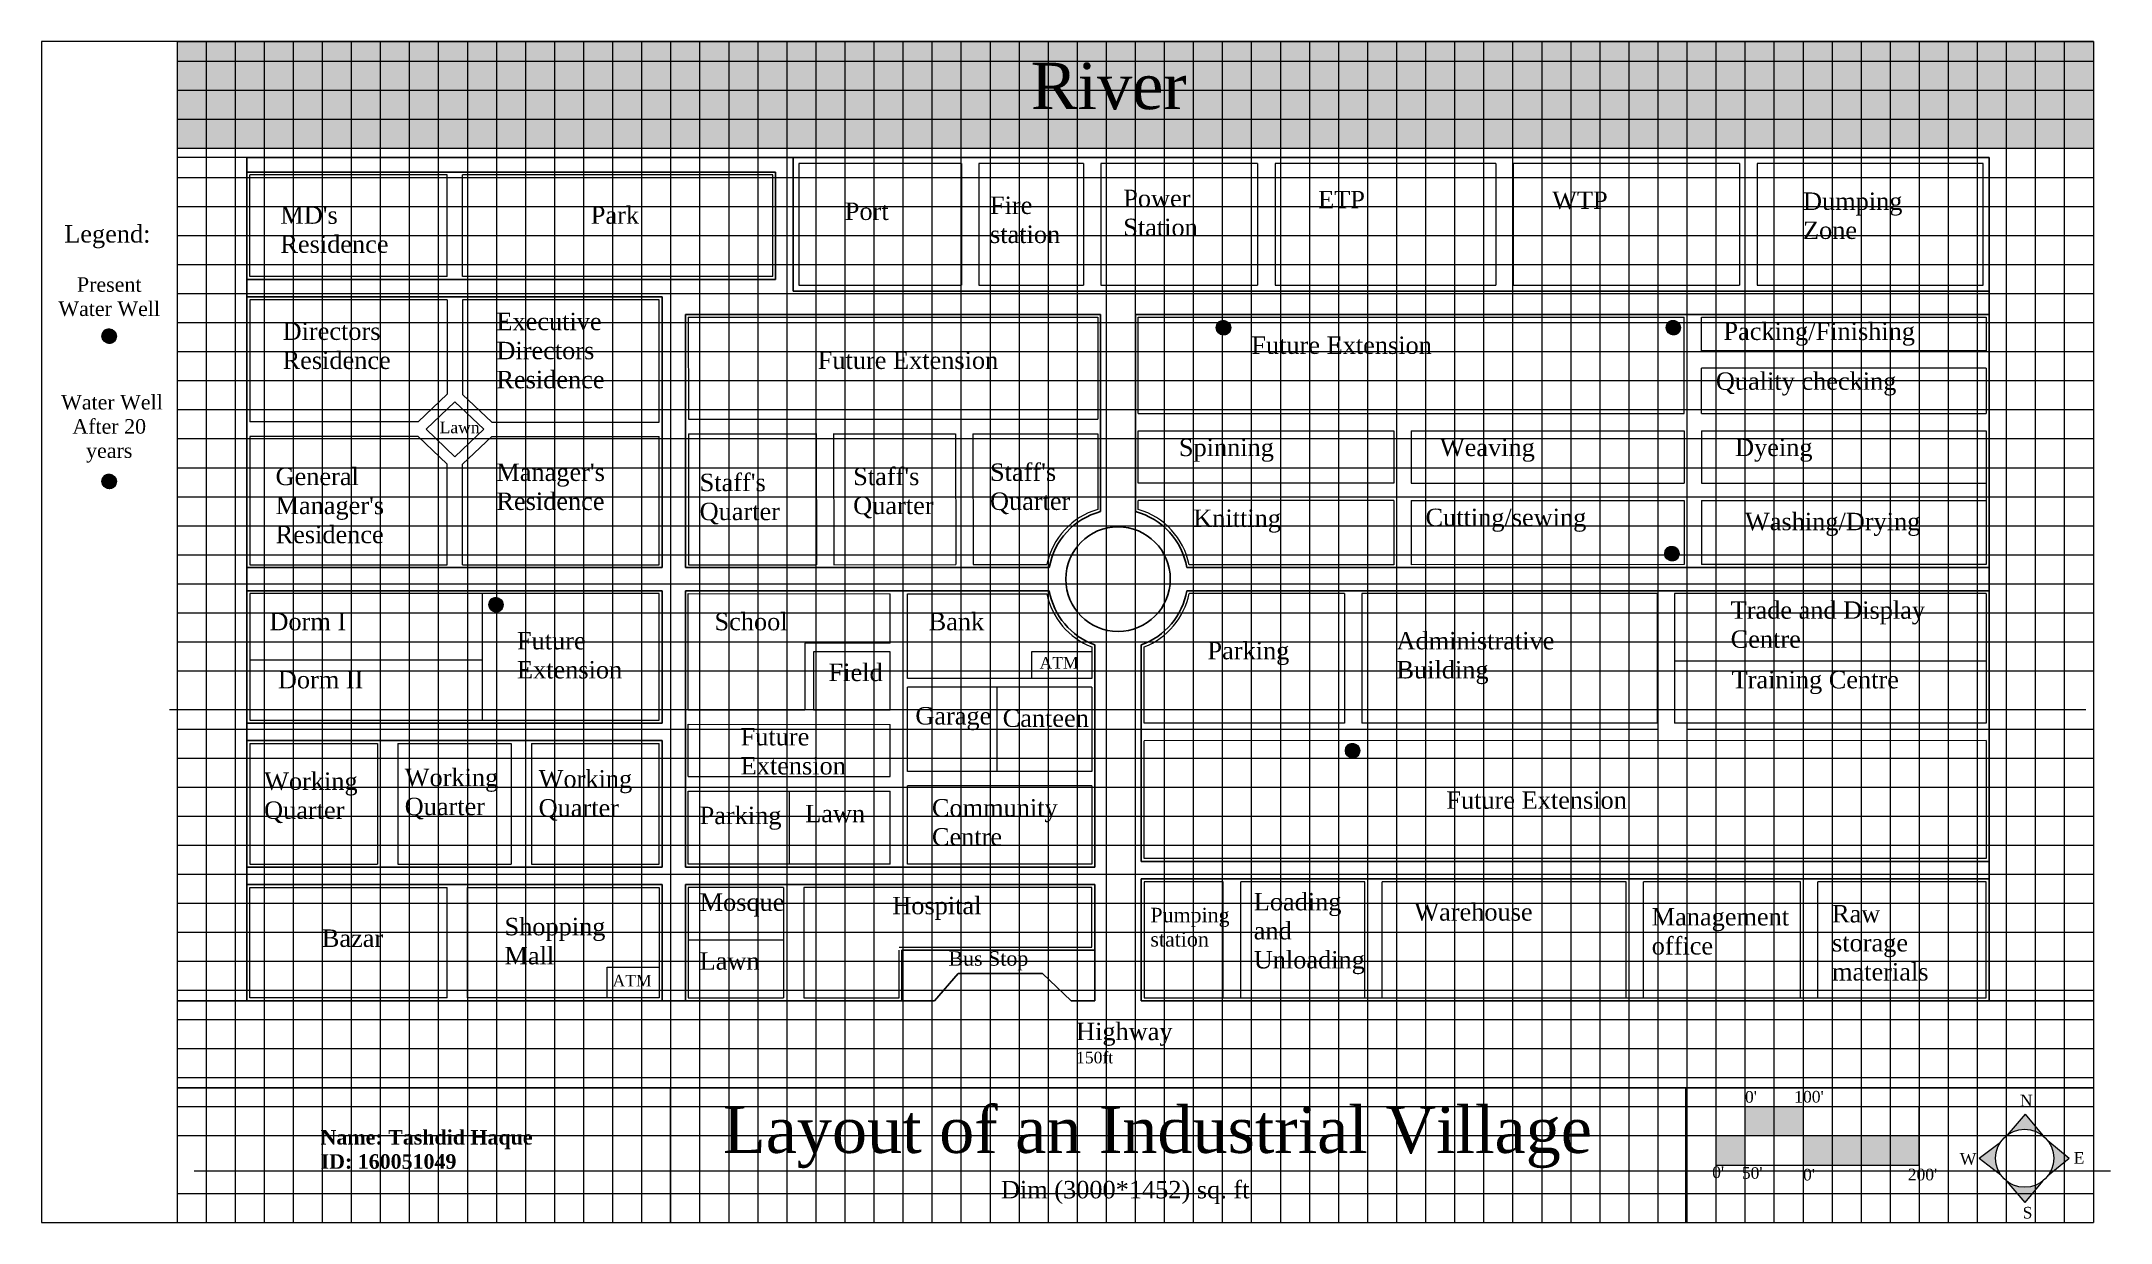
# Model space of a CAD drawing. Header units: inches. Extents: x -23714 to 19044, y -14258 to 10151.
import ezdxf

# ---------------------------------------------------------------- set-up
doc = ezdxf.new("R2010")
doc.units = ezdxf.units.IN
doc.header["$LTSCALE"] = 20
doc.header["$MEASUREMENT"] = 0
doc.linetypes.add('DOT', pattern=[0.25, 0, -0.25])
doc.layers.add('Boundery wall', color=7, linetype='Continuous', lineweight=25, true_color=0x834a26)
for name, color, linetype, lineweight in [('Layer1', 98, 'Continuous', 15), ('Layer2', 5, 'Continuous', 15), ('Layer3', 6, 'Continuous', 15), ('Layer4', 149, 'Continuous', 15), ('Layer6', 121, 'Continuous', 5), ('Layer7', 18, 'DOT', 25), ('pavement', 89, 'Continuous', 15), ('Railing', 11, 'Continuous', 15), ('safety grill', 18, 'Continuous', 15), ('text', 5, 'Continuous', 13), ('wall (uncut_for elevation)', 40, 'Continuous', 18)]:
    doc.layers.add(name, color=color, linetype=linetype, lineweight=lineweight)
doc.styles.add('shakif', font='times.ttf', dxfattribs={"height": 11})
doc.styles.add('style1', font='times.ttf', dxfattribs={"height": 360})

msp = doc.modelspace()

# ---------------------------------------------------------------- hatches: boundary and pattern name
at = {"layer": 'Layer6'}
h = msp.add_hatch(color=141, dxfattribs=at)
h.paths.add_polyline_path([(10888, 10151), (10288, 10151), (10288, 9742), (10888, 9742)])
h.paths.add_polyline_path([(15088, 10151), (14488, 10151), (14488, 9742), (15088, 9742)])
h.paths.add_polyline_path([(16288, 10151), (15688, 10151), (15688, 9742), (16288, 9742)])
h.paths.add_polyline_path([(17488, 10151), (16888, 10151), (16888, 9742), (17488, 9742)])
h.paths.add_polyline_path([(18688, 9742), (18088, 9742), (18088, 9142), (18688, 9142)])
h.paths.add_polyline_path([(18088, 9742), (17488, 9742), (17488, 9142), (18088, 9142)])
h.paths.add_polyline_path([(17488, 9742), (16888, 9742), (16888, 9142), (17488, 9142)])
h.paths.add_polyline_path([(16888, 9742), (16288, 9742), (16288, 9142), (16888, 9142)])
h.paths.add_polyline_path([(16288, 9742), (15688, 9742), (15688, 9142), (16288, 9142)])
h.paths.add_polyline_path([(15088, 9742), (14488, 9742), (14488, 9142), (15088, 9142)])
h.paths.add_polyline_path([(14488, 9742), (13888, 9742), (13888, 9142), (14488, 9142)])
h.paths.add_polyline_path([(13888, 9742), (13288, 9742), (13288, 9142), (13888, 9142)])
h.paths.add_polyline_path([(13288, 9742), (12688, 9742), (12688, 9142), (13288, 9142)])
h.paths.add_polyline_path([(12688, 9742), (12088, 9742), (12088, 9142), (12688, 9142)])
h.paths.add_polyline_path([(12088, 9742), (11488, 9742), (11488, 9142), (12088, 9142)])
h.paths.add_polyline_path([(11488, 9742), (10888, 9742), (10888, 9142), (11488, 9142)])
h.paths.add_polyline_path([(10888, 9742), (10288, 9742), (10288, 9142), (10888, 9142)])
h.paths.add_polyline_path([(10288, 9742), (9688, 9742), (9688, 9142), (10288, 9142)])
h.paths.add_polyline_path([(9688, 9742), (9088, 9742), (9088, 9142), (9688, 9142)])
h.paths.add_polyline_path([(9088, 9742), (8488, 9742), (8488, 9142), (9088, 9142)])
h.paths.add_polyline_path([(8488, 9742), (7888, 9742), (7888, 9142), (8488, 9142)])
h.paths.add_polyline_path([(7888, 9742), (7288, 9742), (7288, 9142), (7888, 9142)])
h.paths.add_polyline_path([(7288, 9742), (6688, 9742), (6688, 9142), (7288, 9142)])
h.paths.add_polyline_path([(6688, 9742), (6088, 9742), (6088, 9142), (6688, 9142)])
h.paths.add_polyline_path([(6088, 9742), (5488, 9742), (5488, 9142), (6088, 9142)])
h.paths.add_polyline_path([(5488, 9742), (4888, 9742), (4888, 9142), (5488, 9142)])
h.paths.add_polyline_path([(4888, 9742), (4288, 9742), (4288, 9142), (4888, 9142)])
h.paths.add_polyline_path([(4288, 9742), (3688, 9742), (3688, 9142), (4288, 9142)])
h.paths.add_polyline_path([(3688, 9742), (3088, 9742), (3088, 9142), (3688, 9142)])
h.paths.add_polyline_path([(3088, 9742), (2488, 9742), (2488, 9142), (3088, 9142)])
h.paths.add_polyline_path([(2488, 9742), (1888, 9742), (1888, 9142), (2488, 9142)])
h.paths.add_polyline_path([(1888, 9742), (1288, 9742), (1288, 9142), (1888, 9142)])
h.paths.add_polyline_path([(1288, 9742), (688, 9742), (688, 9142), (1288, 9142)])
h.paths.add_polyline_path([(688, 9742), (88, 9742), (88, 9142), (688, 9142)])
h.paths.add_polyline_path([(88, 9742), (-512, 9742), (-512, 9142), (88, 9142)])
h.paths.add_polyline_path([(-512, 9742), (-1112, 9742), (-1112, 9142), (-512, 9142)])
h.paths.add_polyline_path([(-1112, 9742), (-1712, 9742), (-1712, 9142), (-1112, 9142)])
h.paths.add_polyline_path([(-1712, 9742), (-2312, 9742), (-2312, 9142), (-1712, 9142)])
h.paths.add_polyline_path([(-2312, 9742), (-2912, 9742), (-2912, 9142), (-2312, 9142)])
h.paths.add_polyline_path([(-2912, 9742), (-3512, 9742), (-3512, 9142), (-2912, 9142)])
h.paths.add_polyline_path([(-3512, 9742), (-4112, 9742), (-4112, 9142), (-3512, 9142)])
h.paths.add_polyline_path([(-4112, 9742), (-4712, 9742), (-4712, 9142), (-4112, 9142)])
h.paths.add_polyline_path([(-4712, 9742), (-5312, 9742), (-5312, 9142), (-4712, 9142)])
h.paths.add_polyline_path([(-5312, 9742), (-5912, 9742), (-5912, 9142), (-5312, 9142)])
h.paths.add_polyline_path([(-5912, 9742), (-6512, 9742), (-6512, 9142), (-5912, 9142)])
h.paths.add_polyline_path([(-6512, 9742), (-7112, 9742), (-7112, 9142), (-6512, 9142)])
h.paths.add_polyline_path([(-7112, 9742), (-7712, 9742), (-7712, 9142), (-7112, 9142)])
h.paths.add_polyline_path([(-7712, 9742), (-8312, 9742), (-8312, 9142), (-7712, 9142)])
h.paths.add_polyline_path([(-8312, 9742), (-8912, 9742), (-8912, 9142), (-8312, 9142)])
h.paths.add_polyline_path([(-8912, 9742), (-9512, 9742), (-9512, 9142), (-8912, 9142)])
h.paths.add_polyline_path([(-9512, 9742), (-10112, 9742), (-10112, 9142), (-9512, 9142)])
h.paths.add_polyline_path([(-10112, 9742), (-10712, 9742), (-10712, 9142), (-10112, 9142)])
h.paths.add_polyline_path([(-10712, 9742), (-11312, 9742), (-11312, 9142), (-10712, 9142)])
h.paths.add_polyline_path([(-11312, 9742), (-11912, 9742), (-11912, 9142), (-11312, 9142)])
h.paths.add_polyline_path([(-11912, 9742), (-12512, 9742), (-12512, 9142), (-11912, 9142)])
h.paths.add_polyline_path([(-12512, 9742), (-13112, 9742), (-13112, 9142), (-12512, 9142)])
h.paths.add_polyline_path([(-13112, 9742), (-13712, 9742), (-13712, 9142), (-13112, 9142)])
h.paths.add_polyline_path([(-13712, 9742), (-14312, 9742), (-14312, 9142), (-13712, 9142)])
h.paths.add_polyline_path([(-14312, 9742), (-14912, 9742), (-14912, 9142), (-14312, 9142)])
h.paths.add_polyline_path([(-14912, 9742), (-15512, 9742), (-15512, 9142), (-14912, 9142)])
h.paths.add_polyline_path([(-15512, 9742), (-16112, 9742), (-16112, 9142), (-15512, 9142)])
h.paths.add_polyline_path([(-16112, 9742), (-16712, 9742), (-16712, 9142), (-16112, 9142)])
h.paths.add_polyline_path([(-16712, 9742), (-17312, 9742), (-17312, 9142), (-16712, 9142)])
h.paths.add_polyline_path([(-17312, 9742), (-17912, 9742), (-17912, 9142), (-17312, 9142)])
h.paths.add_polyline_path([(-17912, 9742), (-18512, 9742), (-18512, 9142), (-17912, 9142)])
h.paths.add_polyline_path([(-18512, 9742), (-19112, 9742), (-19112, 9142), (-18512, 9142)])
h.paths.add_polyline_path([(-19112, 9742), (-19712, 9742), (-19712, 9142), (-19112, 9142)])
h.paths.add_polyline_path([(-19712, 9742), (-20312, 9742), (-20312, 9142), (-19712, 9142)])
h.paths.add_polyline_path([(-20312, 9742), (-20912, 9742), (-20912, 9142), (-20312, 9142)])
h.paths.add_polyline_path([(-20312, 9142), (-20912, 9142), (-20912, 8542), (-20312, 8542)])
h.paths.add_polyline_path([(-19712, 9142), (-20312, 9142), (-20312, 8542), (-19712, 8542)])
h.paths.add_polyline_path([(-19112, 9142), (-19712, 9142), (-19712, 8542), (-19112, 8542)])
h.paths.add_polyline_path([(-18512, 9142), (-19112, 9142), (-19112, 8542), (-18512, 8542)])
h.paths.add_polyline_path([(-17912, 9142), (-18512, 9142), (-18512, 8542), (-17912, 8542)])
h.paths.add_polyline_path([(-17312, 9142), (-17912, 9142), (-17912, 8542), (-17312, 8542)])
h.paths.add_polyline_path([(-16712, 9142), (-17312, 9142), (-17312, 8542), (-16712, 8542)])
h.paths.add_polyline_path([(-16112, 9142), (-16712, 9142), (-16712, 8542), (-16112, 8542)])
h.paths.add_polyline_path([(-15512, 9142), (-16112, 9142), (-16112, 8542), (-15512, 8542)])
h.paths.add_polyline_path([(-14912, 9142), (-15512, 9142), (-15512, 8542), (-14912, 8542)])
h.paths.add_polyline_path([(-14312, 9142), (-14912, 9142), (-14912, 8542), (-14312, 8542)])
h.paths.add_polyline_path([(-13712, 9142), (-14312, 9142), (-14312, 8542), (-13712, 8542)])
h.paths.add_polyline_path([(-13112, 9142), (-13712, 9142), (-13712, 8542), (-13112, 8542)])
h.paths.add_polyline_path([(-12512, 9142), (-13112, 9142), (-13112, 8542), (-12512, 8542)])
h.paths.add_polyline_path([(-11912, 9142), (-12512, 9142), (-12512, 8542), (-11912, 8542)])
h.paths.add_polyline_path([(-11312, 9142), (-11912, 9142), (-11912, 8542), (-11312, 8542)])
h.paths.add_polyline_path([(-10712, 9142), (-11312, 9142), (-11312, 8542), (-10712, 8542)])
h.paths.add_polyline_path([(-10112, 9142), (-10712, 9142), (-10712, 8542), (-10112, 8542)])
h.paths.add_polyline_path([(-9512, 9142), (-10112, 9142), (-10112, 8542), (-9512, 8542)])
h.paths.add_polyline_path([(-8912, 9142), (-9512, 9142), (-9512, 8542), (-8912, 8542)])
h.paths.add_polyline_path([(-8312, 9142), (-8912, 9142), (-8912, 8542), (-8312, 8542)])
h.paths.add_polyline_path([(-7712, 9142), (-8312, 9142), (-8312, 8542), (-7712, 8542)])
h.paths.add_polyline_path([(-7112, 9142), (-7712, 9142), (-7712, 8542), (-7112, 8542)])
h.paths.add_polyline_path([(-6512, 9142), (-7112, 9142), (-7112, 8542), (-6512, 8542)])
h.paths.add_polyline_path([(-5912, 9142), (-6512, 9142), (-6512, 8542), (-5912, 8542)])
h.paths.add_polyline_path([(-5312, 9142), (-5912, 9142), (-5912, 8542), (-5312, 8542)])
h.paths.add_polyline_path([(-4712, 9142), (-5312, 9142), (-5312, 8542), (-4712, 8542)])
h.paths.add_polyline_path([(-4112, 9142), (-4712, 9142), (-4712, 8542), (-4112, 8542)])
h.paths.add_polyline_path([(-512, 9142), (-1112, 9142), (-1112, 8542), (-512, 8542)])
h.paths.add_polyline_path([(88, 9142), (-512, 9142), (-512, 8542), (88, 8542)])
h.paths.add_polyline_path([(688, 9142), (88, 9142), (88, 8542), (688, 8542)])
h.paths.add_polyline_path([(1288, 9142), (688, 9142), (688, 8542), (1288, 8542)])
h.paths.add_polyline_path([(1888, 9142), (1288, 9142), (1288, 8542), (1888, 8542)])
h.paths.add_polyline_path([(2488, 9142), (1888, 9142), (1888, 8542), (2488, 8542)])
h.paths.add_polyline_path([(3088, 9142), (2488, 9142), (2488, 8542), (3088, 8542)])
h.paths.add_polyline_path([(3688, 9142), (3088, 9142), (3088, 8542), (3688, 8542)])
h.paths.add_polyline_path([(4288, 9142), (3688, 9142), (3688, 8542), (4288, 8542)])
h.paths.add_polyline_path([(4888, 9142), (4288, 9142), (4288, 8542), (4888, 8542)])
h.paths.add_polyline_path([(5488, 9142), (4888, 9142), (4888, 8542), (5488, 8542)])
h.paths.add_polyline_path([(6088, 9142), (5488, 9142), (5488, 8542), (6088, 8542)])
h.paths.add_polyline_path([(6688, 9142), (6088, 9142), (6088, 8542), (6688, 8542)])
h.paths.add_polyline_path([(7288, 9142), (6688, 9142), (6688, 8542), (7288, 8542)])
h.paths.add_polyline_path([(7888, 9142), (7288, 9142), (7288, 8542), (7888, 8542)])
h.paths.add_polyline_path([(8488, 9142), (7888, 9142), (7888, 8542), (8488, 8542)])
h.paths.add_polyline_path([(9088, 9142), (8488, 9142), (8488, 8542), (9088, 8542)])
h.paths.add_polyline_path([(9688, 9142), (9088, 9142), (9088, 8542), (9688, 8542)])
h.paths.add_polyline_path([(10288, 9142), (9688, 9142), (9688, 8542), (10288, 8542)])
h.paths.add_polyline_path([(10888, 9142), (10288, 9142), (10288, 8542), (10888, 8542)])
h.paths.add_polyline_path([(11488, 9142), (10888, 9142), (10888, 8542), (11488, 8542)])
h.paths.add_polyline_path([(12088, 9142), (11488, 9142), (11488, 8542), (12088, 8542)])
h.paths.add_polyline_path([(12688, 9142), (12088, 9142), (12088, 8542), (12688, 8542)])
h.paths.add_polyline_path([(13288, 9142), (12688, 9142), (12688, 8542), (13288, 8542)])
h.paths.add_polyline_path([(13888, 9142), (13288, 9142), (13288, 8542), (13888, 8542)])
h.paths.add_polyline_path([(14488, 9142), (13888, 9142), (13888, 8542), (14488, 8542)])
h.paths.add_polyline_path([(15088, 9142), (14488, 9142), (14488, 8542), (15088, 8542)])
h.paths.add_polyline_path([(15688, 9142), (15088, 9142), (15088, 8542), (15688, 8542)])
h.paths.add_polyline_path([(16288, 9142), (15688, 9142), (15688, 8542), (16288, 8542)])
h.paths.add_polyline_path([(16888, 9142), (16288, 9142), (16288, 8542), (16888, 8542)])
h.paths.add_polyline_path([(17488, 9142), (16888, 9142), (16888, 8542), (17488, 8542)])
h.paths.add_polyline_path([(18088, 9142), (17488, 9142), (17488, 8542), (18088, 8542)])
h.paths.add_polyline_path([(18688, 9142), (18088, 9142), (18088, 8542), (18688, 8542)])
h.paths.add_polyline_path([(18688, 8542), (18088, 8542), (18088, 7942), (18688, 7942)])
h.paths.add_polyline_path([(18088, 8542), (17488, 8542), (17488, 7942), (18088, 7942)])
h.paths.add_polyline_path([(17488, 8542), (16888, 8542), (16888, 7942), (17488, 7942)])
h.paths.add_polyline_path([(16888, 8542), (16288, 8542), (16288, 7942), (16888, 7942)])
h.paths.add_polyline_path([(16288, 8542), (15688, 8542), (15688, 7942), (16288, 7942)])
h.paths.add_polyline_path([(15688, 8542), (15088, 8542), (15088, 7942), (15688, 7942)])
h.paths.add_polyline_path([(15088, 8542), (14488, 8542), (14488, 7942), (15088, 7942)])
h.paths.add_polyline_path([(14488, 8542), (13888, 8542), (13888, 7942), (14488, 7942)])
h.paths.add_polyline_path([(13888, 8542), (13288, 8542), (13288, 7942), (13888, 7942)])
h.paths.add_polyline_path([(13288, 8542), (12688, 8542), (12688, 7942), (13288, 7942)])
h.paths.add_polyline_path([(12688, 8542), (12088, 8542), (12088, 7942), (12688, 7942)])
h.paths.add_polyline_path([(12088, 8542), (11488, 8542), (11488, 7942), (12088, 7942)])
h.paths.add_polyline_path([(11488, 8542), (10888, 8542), (10888, 7942), (11488, 7942)])
h.paths.add_polyline_path([(10888, 8542), (10288, 8542), (10288, 7942), (10888, 7942)])
h.paths.add_polyline_path([(10288, 8542), (9688, 8542), (9688, 7942), (10288, 7942)])
h.paths.add_polyline_path([(9688, 8542), (9088, 8542), (9088, 7942), (9688, 7942)])
h.paths.add_polyline_path([(9088, 8542), (8488, 8542), (8488, 7942), (9088, 7942)])
h.paths.add_polyline_path([(8488, 8542), (7888, 8542), (7888, 7942), (8488, 7942)])
h.paths.add_polyline_path([(7888, 8542), (7288, 8542), (7288, 7942), (7888, 7942)])
h.paths.add_polyline_path([(7288, 8542), (6688, 8542), (6688, 7942), (7288, 7942)])
h.paths.add_polyline_path([(6688, 8542), (6088, 8542), (6088, 7942), (6688, 7942)])
h.paths.add_polyline_path([(6088, 8542), (5488, 8542), (5488, 7942), (6088, 7942)])
h.paths.add_polyline_path([(5488, 8542), (4888, 8542), (4888, 7942), (5488, 7942)])
h.paths.add_polyline_path([(4888, 8542), (4288, 8542), (4288, 7942), (4888, 7942)])
h.paths.add_polyline_path([(4288, 8542), (3688, 8542), (3688, 7942), (4288, 7942)])
h.paths.add_polyline_path([(3688, 8542), (3088, 8542), (3088, 7942), (3688, 7942)])
h.paths.add_polyline_path([(3088, 8542), (2488, 8542), (2488, 7942), (3088, 7942)])
h.paths.add_polyline_path([(2488, 8542), (1888, 8542), (1888, 7942), (2488, 7942)])
h.paths.add_polyline_path([(1888, 8542), (1288, 8542), (1288, 7942), (1888, 7942)])
h.paths.add_polyline_path([(1288, 8542), (688, 8542), (688, 7942), (1288, 7942)])
h.paths.add_polyline_path([(688, 8542), (88, 8542), (88, 7942), (688, 7942)])
h.paths.add_polyline_path([(88, 8542), (-512, 8542), (-512, 7942), (88, 7942)])
h.paths.add_polyline_path([(-512, 8542), (-1112, 8542), (-1112, 7942), (-512, 7942)])
h.paths.add_polyline_path([(-1112, 8542), (-1712, 8542), (-1712, 7942), (-1112, 7942)])
h.paths.add_polyline_path([(-1712, 8542), (-2312, 8542), (-2312, 7942), (-1712, 7942)])
h.paths.add_polyline_path([(-3512, 8542), (-4112, 8542), (-4112, 7942), (-3512, 7942)])
h.paths.add_polyline_path([(-4112, 8542), (-4712, 8542), (-4712, 7942), (-4112, 7942)])
h.paths.add_polyline_path([(-4712, 8542), (-5312, 8542), (-5312, 7942), (-4712, 7942)])
h.paths.add_polyline_path([(-5312, 8542), (-5912, 8542), (-5912, 7942), (-5312, 7942)])
h.paths.add_polyline_path([(-5912, 8542), (-6512, 8542), (-6512, 7942), (-5912, 7942)])
h.paths.add_polyline_path([(-6512, 8542), (-7112, 8542), (-7112, 7942), (-6512, 7942)])
h.paths.add_polyline_path([(-7112, 8542), (-7712, 8542), (-7712, 7942), (-7112, 7942)])
h.paths.add_polyline_path([(-7712, 8542), (-8312, 8542), (-8312, 7942), (-7712, 7942)])
h.paths.add_polyline_path([(-8312, 8542), (-8912, 8542), (-8912, 7942), (-8312, 7942)])
h.paths.add_polyline_path([(-8912, 8542), (-9512, 8542), (-9512, 7942), (-8912, 7942)])
h.paths.add_polyline_path([(-9512, 8542), (-10112, 8542), (-10112, 7942), (-9512, 7942)])
h.paths.add_polyline_path([(-10112, 8542), (-10712, 8542), (-10712, 7942), (-10112, 7942)])
h.paths.add_polyline_path([(-10712, 8542), (-11312, 8542), (-11312, 7942), (-10712, 7942)])
h.paths.add_polyline_path([(-11312, 8542), (-11912, 8542), (-11912, 7942), (-11312, 7942)])
h.paths.add_polyline_path([(-11912, 8542), (-12512, 8542), (-12512, 7942), (-11912, 7942)])
h.paths.add_polyline_path([(-12512, 8542), (-13112, 8542), (-13112, 7942), (-12512, 7942)])
h.paths.add_polyline_path([(-13112, 8542), (-13712, 8542), (-13712, 7942), (-13112, 7942)])
h.paths.add_polyline_path([(-13712, 8542), (-14312, 8542), (-14312, 7942), (-13712, 7942)])
h.paths.add_polyline_path([(-14312, 8542), (-14912, 8542), (-14912, 7942), (-14312, 7942)])
h.paths.add_polyline_path([(-14912, 8542), (-15512, 8542), (-15512, 7942), (-14912, 7942)])
h.paths.add_polyline_path([(-15512, 8542), (-16112, 8542), (-16112, 7942), (-15512, 7942)])
h.paths.add_polyline_path([(-16112, 8542), (-16712, 8542), (-16712, 7942), (-16112, 7942)])
h.paths.add_polyline_path([(-16712, 8542), (-17312, 8542), (-17312, 7942), (-16712, 7942)])
h.paths.add_polyline_path([(-17312, 8542), (-17912, 8542), (-17912, 7942), (-17312, 7942)])
h.paths.add_polyline_path([(-17912, 8542), (-18512, 8542), (-18512, 7942), (-17912, 7942)])
h.paths.add_polyline_path([(-18512, 8542), (-19112, 8542), (-19112, 7942), (-18512, 7942)])
h.paths.add_polyline_path([(-19112, 8542), (-19712, 8542), (-19712, 7942), (-19112, 7942)])
h.paths.add_polyline_path([(-19712, 8542), (-20312, 8542), (-20312, 7942), (-19712, 7942)])
h.paths.add_polyline_path([(-20312, 8542), (-20912, 8542), (-20912, 7942), (-20312, 7942)])
h = msp.add_hatch(color=141, dxfattribs=at)
h.paths.add_polyline_path([(-3512, 9142), (-4112, 9142), (-4112, 8542), (-3512, 8542)])
h.paths.add_polyline_path([(-2912, 9142), (-3512, 9142), (-3512, 8542), (-2912, 8542)])
h.paths.add_polyline_path([(-2312, 9142), (-2912, 9142), (-2912, 8542), (-2312, 8542)])
h.paths.add_polyline_path([(-1712, 9142), (-2312, 9142), (-2312, 8542), (-1712, 8542)])
h.paths.add_polyline_path([(-1112, 9142), (-1712, 9142), (-1712, 8542), (-1112, 8542)])
h.paths.add_polyline_path([(-2312, 8542), (-2912, 8542), (-2912, 7942), (-2312, 7942)])
h.paths.add_polyline_path([(-2912, 8542), (-3512, 8542), (-3512, 7942), (-2912, 7942)])
at = {"layer": 'Layer7'}
h = msp.add_hatch(color=141, dxfattribs=at)
h.paths.add_polyline_path([(-20312, 10151), (-20912, 10151), (-20912, 9742), (-20312, 9742)])
h.paths.add_polyline_path([(-19712, 10151), (-20312, 10151), (-20312, 9742), (-19712, 9742)])
h.paths.add_polyline_path([(-19112, 10151), (-19712, 10151), (-19712, 9742), (-19112, 9742)])
h.paths.add_polyline_path([(-18512, 10151), (-19112, 10151), (-19112, 9742), (-18512, 9742)])
h.paths.add_polyline_path([(-17912, 10151), (-18512, 10151), (-18512, 9742), (-17912, 9742)])
h.paths.add_polyline_path([(-17312, 10151), (-17912, 10151), (-17912, 9742), (-17312, 9742)])
h.paths.add_polyline_path([(-16712, 10151), (-17312, 10151), (-17312, 9742), (-16712, 9742)])
h.paths.add_polyline_path([(-16112, 10151), (-16712, 10151), (-16712, 9742), (-16112, 9742)])
h.paths.add_polyline_path([(-15512, 10151), (-16112, 10151), (-16112, 9742), (-15512, 9742)])
h.paths.add_polyline_path([(-14912, 10151), (-15512, 10151), (-15512, 9742), (-14912, 9742)])
h.paths.add_polyline_path([(-14312, 10151), (-14912, 10151), (-14912, 9742), (-14312, 9742)])
h.paths.add_polyline_path([(-13712, 10151), (-14312, 10151), (-14312, 9742), (-13712, 9742)])
h.paths.add_polyline_path([(-13112, 10151), (-13712, 10151), (-13712, 9742), (-13112, 9742)])
h.paths.add_polyline_path([(-12512, 10151), (-13112, 10151), (-13112, 9742), (-12512, 9742)])
h.paths.add_polyline_path([(-11912, 10151), (-12512, 10151), (-12512, 9742), (-11912, 9742)])
h.paths.add_polyline_path([(-11312, 10151), (-11912, 10151), (-11912, 9742), (-11312, 9742)])
h.paths.add_polyline_path([(-10712, 10151), (-11312, 10151), (-11312, 9742), (-10712, 9742)])
h.paths.add_polyline_path([(-10112, 10151), (-10712, 10151), (-10712, 9742), (-10112, 9742)])
h.paths.add_polyline_path([(-9512, 10151), (-10112, 10151), (-10112, 9742), (-9512, 9742)])
h.paths.add_polyline_path([(-8912, 10151), (-9512, 10151), (-9512, 9742), (-8912, 9742)])
h.paths.add_polyline_path([(-8312, 10151), (-8912, 10151), (-8912, 9742), (-8312, 9742)])
h.paths.add_polyline_path([(-7712, 10151), (-8312, 10151), (-8312, 9742), (-7712, 9742)])
h.paths.add_polyline_path([(-7112, 10151), (-7712, 10151), (-7712, 9742), (-7112, 9742)])
h.paths.add_polyline_path([(-6512, 10151), (-7112, 10151), (-7112, 9742), (-6512, 9742)])
h.paths.add_polyline_path([(-5912, 10151), (-6512, 10151), (-6512, 9742), (-5912, 9742)])
h.paths.add_polyline_path([(-5312, 10151), (-5912, 10151), (-5912, 9742), (-5312, 9742)])
h.paths.add_polyline_path([(-4712, 10151), (-5312, 10151), (-5312, 9742), (-4712, 9742)])
h.paths.add_polyline_path([(-4112, 10151), (-4712, 10151), (-4712, 9742), (-4112, 9742)])
h.paths.add_polyline_path([(-3512, 10151), (-4112, 10151), (-4112, 9742), (-3512, 9742)])
h.paths.add_polyline_path([(-2912, 10151), (-3512, 10151), (-3512, 9742), (-2912, 9742)])
h.paths.add_polyline_path([(-2312, 10151), (-2912, 10151), (-2912, 9742), (-2312, 9742)])
h.paths.add_polyline_path([(-1712, 10151), (-2312, 10151), (-2312, 9742), (-1712, 9742)])
h.paths.add_polyline_path([(-1112, 10151), (-1712, 10151), (-1712, 9742), (-1112, 9742)])
h.paths.add_polyline_path([(-512, 10151), (-1112, 10151), (-1112, 9742), (-512, 9742)])
h.paths.add_polyline_path([(88, 10151), (-512, 10151), (-512, 9742), (88, 9742)])
h.paths.add_polyline_path([(688, 10151), (88, 10151), (88, 9742), (688, 9742)])
h.paths.add_polyline_path([(1288, 10151), (688, 10151), (688, 9742), (1288, 9742)])
h.paths.add_polyline_path([(1888, 10151), (1288, 10151), (1288, 9742), (1888, 9742)])
h.paths.add_polyline_path([(2488, 10151), (1888, 10151), (1888, 9742), (2488, 9742)])
h.paths.add_polyline_path([(3088, 10151), (2488, 10151), (2488, 9742), (3088, 9742)])
h.paths.add_polyline_path([(3688, 10151), (3088, 10151), (3088, 9742), (3688, 9742)])
h.paths.add_polyline_path([(4288, 10151), (3688, 10151), (3688, 9742), (4288, 9742)])
h.paths.add_polyline_path([(4888, 10151), (4288, 10151), (4288, 9742), (4888, 9742)])
h.paths.add_polyline_path([(6088, 10151), (5488, 10151), (5488, 9742), (6088, 9742)])
h.paths.add_polyline_path([(5488, 10151), (4888, 10151), (4888, 9742), (5488, 9742)])
h.paths.add_polyline_path([(7288, 10151), (6688, 10151), (6688, 9742), (7288, 9742)])
h.paths.add_polyline_path([(8488, 10151), (7888, 10151), (7888, 9742), (8488, 9742)])
h.paths.add_polyline_path([(7888, 10151), (7288, 10151), (7288, 9742), (7888, 9742)])
h.paths.add_polyline_path([(6688, 10151), (6088, 10151), (6088, 9742), (6688, 9742)])
h.paths.add_polyline_path([(9088, 10151), (8488, 10151), (8488, 9742), (9088, 9742)])
h.paths.add_polyline_path([(9688, 10151), (9088, 10151), (9088, 9742), (9688, 9742)])
h.paths.add_polyline_path([(10288, 10151), (9688, 10151), (9688, 9742), (10288, 9742)])
h.paths.add_polyline_path([(11488, 10151), (10888, 10151), (10888, 9742), (11488, 9742)])
h.paths.add_polyline_path([(12088, 10151), (11488, 10151), (11488, 9742), (12088, 9742)])
h.paths.add_polyline_path([(12688, 10151), (12088, 10151), (12088, 9742), (12688, 9742)])
h.paths.add_polyline_path([(13288, 10151), (12688, 10151), (12688, 9742), (13288, 9742)])
h.paths.add_polyline_path([(13888, 10151), (13288, 10151), (13288, 9742), (13888, 9742)])
h.paths.add_polyline_path([(14488, 10151), (13888, 10151), (13888, 9742), (14488, 9742)])
h.paths.add_polyline_path([(15688, 9742), (15088, 9742), (15088, 9142), (15688, 9142)])
h.paths.add_polyline_path([(15688, 10151), (15088, 10151), (15088, 9742), (15688, 9742)])
h.paths.add_polyline_path([(16888, 10151), (16288, 10151), (16288, 9742), (16888, 9742)])
h.paths.add_polyline_path([(18088, 10151), (17280, 10151), (17280, 9742), (18088, 9742)])
h.paths.add_polyline_path([(18688, 10151), (18088, 10151), (18088, 9742), (18688, 9742)])
at = {"layer": 'Railing'}
h = msp.add_hatch(color=256, dxfattribs=at)
h.paths.add_polyline_path([(11485, -12468), (10885, -12468), (10885, -13068), (11485, -13068)])
h.paths.add_polyline_path([(12085, -11868), (11485, -11868), (11485, -12468), (12085, -12468)])
h.paths.add_polyline_path([(12685, -11868), (12085, -11868), (12085, -12468), (12685, -12468)])
h.paths.add_polyline_path([(13285, -12468), (12685, -12468), (12685, -13068), (13285, -13068)])
h.paths.add_polyline_path([(13885, -12468), (13285, -12468), (13285, -13068), (13885, -13068)])
h.paths.add_polyline_path([(14485, -12468), (13885, -12468), (13885, -13068), (14485, -13068)])
h.paths.add_polyline_path([(15085, -12468), (14485, -12468), (14485, -13068), (15085, -13068)])
h = msp.add_hatch(color=3, dxfattribs=at)
h.paths.add_polyline_path([(17880, -12678), (17880, -12929), (18179, -12929)])
h.paths.add_polyline_path([(17745, -12565, -0.164511), (17868, -12929), (17880, -12929), (17880, -12678)])
h.paths.add_polyline_path([(17280, -12014), (17280, -12329), (17535, -12329)])
h.paths.add_polyline_path([(17535, -12329), (17280, -12329), (17280, -12329, -0.164207), (17641, -12459)])
h.paths.add_polyline_path([(17280, -12014), (17011, -12329), (17280, -12329)])
h.paths.add_polyline_path([(17268, -12329), (17011, -12329), (16910, -12448, -0.161383)])
h.paths.add_polyline_path([(16767, -12599), (16680, -12665), (16680, -12811, -0.096384)])
h.paths.add_polyline_path([(16680, -12665), (16327, -12929), (16668, -12929, -0.049362), (16680, -12811)])
h.paths.add_polyline_path([(16668, -12929), (16327, -12929), (16680, -13199), (16680, -13047, -0.049362)])
h.paths.add_polyline_path([(16680, -13047), (16680, -13199), (16776, -13272, -0.103058)])
h.paths.add_polyline_path([(17280, -13529), (17011, -13529), (17280, -13844)])
h.paths.add_polyline_path([(16910, -13410), (17011, -13529), (17268, -13529, -0.161383)])
h.paths.add_polyline_path([(17535, -13529), (17280, -13529), (17280, -13844)])
h.paths.add_polyline_path([(17641, -13399, -0.164207), (17280, -13529), (17280, -13529), (17535, -13529)])
h.paths.add_polyline_path([(17880, -13185), (17880, -12929), (17868, -12929, -0.167933), (17740, -13300)])
h.paths.add_polyline_path([(18185, -12934), (18179, -12929), (17880, -12929), (17880, -13185)])
at = {"layer": 'text', "true_color": 0xf26722}
h = msp.add_hatch(dxfattribs=at)
h.set_pattern_fill('ANSI31', color=30)
h.set_pattern_definition([(45, (23025.33932, 174.5), (-0.08838834765, 0.08838834765), [])])
h.paths.add_polyline_path([(563, 4234, 1), (861, 4234, 1)])
at = {"layer": 'text'}
h = msp.add_hatch(dxfattribs=at)
h.set_pattern_fill('ANSI31', color=256)
h.set_pattern_definition([(45, (32321.33932, 176.5), (-0.08838834765, 0.08838834765), [])])
h.paths.add_polyline_path([(9859, 4236, 1), (10157, 4236, 1)])
h = msp.add_hatch(dxfattribs=at)
h.set_pattern_fill('ANSI31', color=256)
h.paths.add_polyline_path([(-22463, 4060, 1), (-22164, 4060, 1)])
at = {"layer": 'text', "true_color": 0xf26722}
h = msp.add_hatch(dxfattribs=at)
h.set_pattern_fill('ANSI31', color=30)
h.set_pattern_definition([(45, (0, -3001.5), (-0.08838834765, 0.08838834765), [])])
h.paths.add_polyline_path([(-22463, 1058, 1), (-22164, 1058, 1)])
at = {"layer": 'text'}
h = msp.add_hatch(dxfattribs=at)
h.set_pattern_fill('ANSI31', color=256)
h.set_pattern_definition([(45, (32292.83932, -4494), (-0.08838834765, 0.08838834765), [])])
h.paths.add_polyline_path([(9830, -434, 1), (10129, -434, 1)])
h = msp.add_hatch(dxfattribs=at)
h.set_pattern_fill('ANSI31', color=256)
h.set_pattern_definition([(45, (7993.33932, -5550.5), (-0.08838834765, 0.08838834765), [])])
h.paths.add_polyline_path([(-14469, -1491, 1), (-14171, -1491, 1)])
h = msp.add_hatch(dxfattribs=at)
h.set_pattern_fill('ANSI31', color=256)
h.set_pattern_definition([(45, (25692.83932, -8566.5), (-0.08838834765, 0.08838834765), [])])
h.paths.add_polyline_path([(3230, -4507, 1), (3529, -4507, 1)])

# ---------------------------------------------------------------- linework, layer by layer
at = {"layer": 'Boundery wall'}
for p, q in [((18688, 10151), (-20912, 10151)), ((16533, 7751), (-19467, 7751)), ((-19467, 7751), (-19467, -721)), ((-8182, 4991), (-8182, 7751)), ((16533, -721), (16533, 7751)), ((-8542, 7451), (-19467, 7451)), ((-8542, 5232), (-8542, 7451)), ((-8542, 5232), (-19467, 5232)), ((-10887, 4872), (-19467, 4872)), ((-10887, 4872), (-10887, -721)), ((16533, 4991), (-8182, 4991)), ((-10407, 4511), (-10407, -721)), ((-10407, 4511), (-10407, -721)), ((-1827, 4511), (-10407, 4511)), ((-1827, 4511), (-1827, 434)), ((-1107, 4511), (-1107, 434)), ((16533, 4511), (-1107, 4511)), ((-19467, -721), (-10887, -721)), ((-19467, -721), (-19467, -6913)), ((-10407, -721), (-2887, -721)), ((-47, -721), (16533, -721)), ((16533, -7153), (16533, -721)), ((-19467, -1201), (-10887, -1201)), ((-10887, -1201), (-10887, -3937)), ((-10407, -1201), (-10407, -6913)), ((-10407, -1201), (-10407, -6913)), ((-10407, -1201), (-10407, -6913)), ((-10407, -1201), (-10407, -6913)), ((-10407, -1201), (-2887, -1201)), ((-47, -1201), (16533, -1201)), ((-1947, -2318), (-1947, -6913)), ((-987, -2318), (-987, -6793)), ((-19467, -3937), (-10887, -3937)), ((-19467, -4297), (-10887, -4297)), ((-10887, -4297), (-10887, -6913)), ((-987, -6793), (16533, -6793)), ((-19467, -6913), (-10887, -6913)), ((-19467, -6913), (-19467, -9673)), ((-10407, -6913), (-1947, -6913)), ((-987, -7153), (16533, -7153)), ((-987, -7153), (-987, -9673)), ((16533, -9673), (16533, -7153)), ((-19467, -7273), (-10887, -7273)), ((-19467, -7273), (-10887, -7273)), ((-10887, -7273), (-10887, -9673)), ((-10407, -7273), (-10407, -9673)), ((-10407, -7273), (-10407, -9673)), ((-10407, -7273), (-10407, -9673)), ((-10407, -7273), (-10407, -9673)), ((-10407, -7273), (-1947, -7273)), ((-1947, -7273), (-1947, -9673)), ((-1947, -8626), (-5932, -8626)), ((-5932, -8626), (-5932, -9673)), ((-5259, -9673), (-4770, -9108)), ((-4770, -9108), (-3030, -9108)), ((-3030, -9108), (-2433, -9673)), ((-19467, -9673), (-20912, -9673)), ((-19467, -9673), (-10407, -9673)), ((-10407, -9673), (-5259, -9673)), ((-2433, -9673), (-1947, -9673)), ((-987, -9673), (16533, -9673)), ((16533, -9673), (18688, -9673)), ((-20912, -11473), (18688, -11473))]:
    msp.add_line(p, q, dxfattribs=at)
msp.add_circle((-1467, -961), 1080, dxfattribs=at)
for start, end in [(104.4775, 170.4059), (9.5941, 75.5225), (189.5941, 250.5288), (289.4712, 350.4059)]:
    msp.add_arc((-1467, -961), 1440, start, end, dxfattribs=at)
at = {"layer": 'Layer1'}
for p, q in [((-8302, 7751), (-8182, 7751)), ((-19408, 5292), (-19408, 7391)), ((-15327, 7391), (-19408, 7391)), ((-15327, 5292), (-15327, 7391)), ((-15011, 5292), (-15011, 7391)), ((-8602, 7391), (-15011, 7391)), ((-8602, 5292), (-8602, 7391)), ((-8182, 7631), (-8182, 5111)), ((-4702, 7631), (-8062, 7631)), ((-8062, 7631), (-8062, 5111)), ((-4702, 7631), (-4702, 5111)), ((-3262, 7631), (-4342, 7631)), ((-4342, 7631), (-4342, 5111)), ((-2182, 7631), (-3262, 7631)), ((-2182, 7631), (-2182, 5111)), ((1418, 7631), (-1822, 7631)), ((-1822, 7631), (-1822, 5111)), ((1418, 7631), (1418, 5111)), ((1778, 7631), (1778, 5111)), ((6338, 7631), (1778, 7631)), ((6338, 7631), (6338, 5111)), ((11378, 7631), (6688, 7631)), ((6698, 7631), (6698, 5111)), ((11378, 7631), (11378, 5111)), ((16413, 7631), (11738, 7631)), ((11738, 7631), (11738, 5111)), ((16413, 5111), (16413, 7631)), ((-15327, 5292), (-19408, 5292)), ((-8602, 5292), (-15011, 5292)), ((-19408, 4812), (-19408, 2288)), ((-15327, 4812), (-19408, 4812)), ((-15327, 4812), (-15327, 2861)), ((-15011, 4812), (-15011, 2857)), ((-10947, 4812), (-15011, 4812)), ((-10947, 2285), (-10947, 4812)), ((-8062, 5111), (-4702, 5111)), ((-4342, 5111), (-3262, 5111)), ((-3262, 5111), (-2182, 5111)), ((-1822, 5111), (1418, 5111)), ((1778, 5111), (6338, 5111)), ((6688, 5111), (11378, 5111)), ((11488, 5111), (11498, 5111)), ((11738, 5111), (16413, 5111)), ((-10347, 4451), (-10344, 2345)), ((-10347, 4451), (-1887, 4451)), ((-1887, 4451), (-1887, 2345)), ((-15929, 2288), (-15327, 2861)), ((-15170, 2704), (-15764, 2137)), ((-15170, 2704), (-14575, 2135)), ((-15011, 2857), (-14408, 2285)), ((-15929, 2288), (-19408, 2288)), ((-14408, 2285), (-10947, 2285)), ((-10344, 2345), (-1887, 2345)), ((-19408, 1985), (-19408, -666)), ((-15929, 1985), (-19408, 1985)), ((-15327, 1413), (-15929, 1985)), ((-15169, 1568), (-15764, 2137)), ((-15169, 1568), (-14575, 2135)), ((-15011, 1413), (-14408, 1985)), ((-14408, 1985), (-10947, 1985)), ((-10947, -666), (-10947, 1985)), ((-10344, 2045), (-7704, 2045)), ((-10344, 2045), (-10340, -666)), ((-7704, 2049), (-7700, -662)), ((-7344, 2049), (-7340, -662)), ((-7344, 2045), (-4824, 2045)), ((-4824, 2045), (-4820, -659)), ((-4464, 2045), (-1887, 2045)), ((-4464, 2045), (-4460, -658)), ((-1887, 2045), (-1887, 479)), ((-15327, -666), (-15327, 1413)), ((-15011, -666), (-15011, 1413)), ((-19408, -666), (-15327, -666)), ((-15011, -666), (-10947, -666)), ((-10340, -666), (-7700, -662)), ((-7340, -662), (-4820, -659)), ((-4460, -658), (-2936, -656)), ((-10346, -1261), (-6176, -1262)), ((-10346, -3661), (-10346, -1261)), ((-6176, -2282), (-6176, -1262)), ((-5816, -1262), (-2936, -1262)), ((-5816, -3013), (-5816, -1262)), ((-7941, -2282), (-7941, -3661)), ((-6176, -2282), (-7941, -2282)), ((-6176, -2462), (-7761, -2462)), ((-7761, -2462), (-7761, -3661)), ((-6176, -3662), (-6176, -2462)), ((-3247, -3013), (-3247, -2453)), ((-3247, -2453), (-2007, -2453)), ((-2007, -2360), (-2007, -3013)), ((-2007, -3013), (-5816, -3013)), ((-2007, -3193), (-5816, -3193)), ((-5816, -4933), (-5816, -3193)), ((-3972, -3193), (-3972, -4933)), ((-2007, -3193), (-2007, -4933)), ((-10346, -3661), (-7941, -3661)), ((-7761, -3661), (-6176, -3662)), ((-10346, -5041), (-10346, -3961)), ((-10346, -3961), (-6176, -3962)), ((-6176, -5042), (-6176, -3962)), ((-10346, -5041), (-6176, -5042)), ((-2007, -4933), (-5816, -4933)), ((-10347, -6853), (-10346, -5341)), ((-10346, -5341), (-6176, -5342)), ((-8261, -5341), (-8262, -6853)), ((-6177, -6853), (-6176, -5342)), ((-5817, -6853), (-5816, -5233)), ((-2007, -5233), (-5816, -5233)), ((-2007, -5233), (-2007, -6853)), ((-6177, -6853), (-10347, -6853)), ((-2007, -6853), (-5817, -6853)), ((-10347, -7333), (-10347, -9613)), ((-8382, -7333), (-10347, -7333)), ((-8382, -7333), (-8382, -9613)), ((-7962, -7333), (-7962, -9613)), ((-2007, -7333), (-7962, -7333)), ((-2007, -8566), (-2007, -7333)), ((-10347, -8413), (-8382, -8413)), ((-5992, -8566), (-2007, -8566)), ((-5992, -9613), (-5992, -8626)), ((-10347, -9613), (-8382, -9613)), ((-7962, -9613), (-5992, -9613))]:
    msp.add_line(p, q, dxfattribs=at)
for start, end in [(106.2602, 168.2971), (191.6053, 248.8998)]:
    msp.add_arc((-1467, -961), 1500, start, end, dxfattribs=at)
at = {"layer": 'Layer2'}
for p, q in [((-1047, 2465), (-1047, 4451)), ((-1047, 4451), (10233, 4451)), ((10233, 2465), (10233, 4451)), ((10593, 3742), (10593, 4451)), ((10593, 4451), (16473, 4451)), ((16473, 4451), (16473, 3758)), ((16473, 3758), (10593, 3758)), ((16473, 3398), (10593, 3398)), ((10593, 2465), (10593, 3398)), ((16473, 3398), (16473, 2465)), ((-1047, 2465), (10233, 2465)), ((10593, 2465), (16473, 2465)), ((-1047, 1022), (-1047, 2105)), ((-1047, 2105), (4233, 2105)), ((4233, 2105), (4233, 1022)), ((4593, 2105), (10233, 2105)), ((4593, 2105), (4593, 1022)), ((10233, 2105), (10233, 1022)), ((10593, 2105), (16473, 2105)), ((10593, 2105), (10593, 1022)), ((16473, 2105), (16473, -661)), ((16473, 2105), (16473, -661)), ((4233, 1022), (-1047, 1022)), ((4593, 1022), (10233, 1022)), ((10593, 1022), (16473, 1022)), ((-1047, 479), (-1047, 662)), ((4233, 662), (-1047, 662)), ((4233, 662), (4233, -662)), ((4593, 662), (10233, 662)), ((4593, 662), (4593, -662)), ((10233, 662), (10233, -661)), ((10593, 662), (10593, -661)), ((10593, 662), (16473, 662)), ((4233, -662), (3, -663)), ((10233, -661), (4593, -662)), ((16473, -661), (10593, -661))]:
    msp.add_line(p, q, dxfattribs=at)
msp.add_arc((-1467, -961), 1500, 11.4484, 73.7515, dxfattribs=at)
at = {"layer": 'Layer3'}
for p, q in [((3213, -1259), (3, -1258)), ((3213, -1259), (3213, -3938)), ((7713, -1259), (3573, -1259)), ((3573, -1259), (3573, -3938)), ((9688, -1260), (7713, -1259)), ((9671, -1260), (9671, -3938)), ((12093, -1260), (10031, -1260)), ((10031, -1260), (10031, -3938)), ((16473, -1261), (12093, -1260)), ((16473, -1261), (16473, -3937)), ((-927, -3939), (-927, -2360)), ((16473, -2659), (10031, -2659)), ((3213, -3938), (-927, -3939)), ((-927, -4059), (-927, -4058)), ((3213, -4058), (3213, -4058)), ((7713, -3938), (3573, -3938)), ((3573, -4058), (3573, -4058)), ((9671, -3938), (7713, -3938)), ((16473, -3937), (10031, -3938)), ((16473, -4297), (-927, -4299)), ((-927, -6733), (-927, -4299)), ((16473, -4297), (16473, -6733)), ((16473, -6733), (-927, -6733)), ((-927, -7213), (-927, -9613)), ((708, -7213), (-927, -7213)), ((708, -9613), (708, -7213)), ((1068, -9613), (1068, -7213)), ((3631, -7213), (1068, -7213)), ((3631, -9602), (3631, -7213)), ((3991, -9602), (3991, -7213)), ((9033, -7213), (3991, -7213)), ((9033, -9613), (9033, -7213)), ((9393, -9613), (9393, -7213)), ((12633, -7213), (9393, -7213)), ((12633, -9613), (12633, -7213)), ((16473, -7213), (12993, -7213)), ((12993, -9613), (12993, -7213)), ((16473, -9613), (16473, -7213)), ((-927, -9613), (16473, -9613))]:
    msp.add_line(p, q, dxfattribs=at)
msp.add_arc((-1467, -961), 1500, 291.0759, 348.5463, dxfattribs=at)
at = {"layer": 'Layer4'}
for p, q in [((-19407, -1261), (-19407, -3877)), ((-10947, -1261), (-19407, -1261)), ((-14607, -1261), (-14607, -3877)), ((-10947, -3877), (-10947, -1261)), ((-19407, -2629), (-14607, -2629)), ((-19407, -3877), (-10947, -3877)), ((-19407, -4357), (-16767, -4357)), ((-19407, -4357), (-19407, -6853)), ((-16767, -4357), (-16767, -6853)), ((-16347, -4357), (-14007, -4357)), ((-16347, -4357), (-16347, -6853)), ((-14007, -4357), (-14007, -6853)), ((-13587, -4357), (-10947, -4357)), ((-13587, -4357), (-13587, -6853)), ((-10947, -6853), (-10947, -4357)), ((-19407, -6853), (-16767, -6853)), ((-16347, -6853), (-14007, -6853)), ((-13587, -6853), (-10947, -6853))]:
    msp.add_line(p, q, dxfattribs=at)
at = {"layer": 'Layer6'}
for p, q in [((-20912, 10151), (-23714, 10151)), ((-23714, 10151), (-23714, -14258)), ((-20912, 9742), (18688, 9742)), ((-20912, 9142), (18688, 9142)), ((-20912, 8542), (18688, 8542)), ((-20912, 7942), (18688, 7942)), ((-19467, 7751), (-20912, 7751)), ((-20912, 7342), (18688, 7342)), ((-20912, 6742), (18688, 6742)), ((-20912, 6142), (18688, 6142)), ((-20912, 5542), (18688, 5542)), ((-20912, 4942), (18688, 4942)), ((-20912, 4342), (18688, 4342)), ((-20912, 3742), (18688, 3742)), ((-20912, 3142), (18688, 3142)), ((-20912, 2542), (18688, 2542)), ((-20912, 1942), (18688, 1942)), ((-20912, 1342), (18688, 1342)), ((-20912, 742), (18688, 742)), ((-20912, 142), (18688, 142)), ((-20912, -458), (18688, -458)), ((-20912, -1058), (18688, -1058)), ((-20912, -1658), (18688, -1658)), ((-20912, -2258), (18688, -2258)), ((-20912, -2858), (18688, -2858)), ((-21066, -3654), (18534, -3654)), ((-20912, -4058), (9688, -4058)), ((10288, -4058), (18688, -4058)), ((-20912, -4658), (18688, -4658)), ((-20912, -5258), (18688, -5258)), ((-20912, -5858), (18688, -5858)), ((-20912, -6458), (18688, -6458)), ((-20912, -7058), (18688, -7058)), ((-20912, -7658), (18688, -7658)), ((-20912, -8258), (18688, -8258)), ((-20912, -8858), (18688, -8858)), ((-20912, -9458), (18688, -9458)), ((-20912, -10058), (18688, -10058)), ((-20912, -10658), (18688, -10658)), ((-20912, -11258), (18688, -11258)), ((-20912, -11858), (18688, -11858)), ((-20912, -12458), (18688, -12458)), ((-20556, -13188), (19044, -13188)), ((-20912, -13658), (18688, -13658)), ((-23714, -14258), (-20912, -14258)), ((-20912, -14258), (18688, -14258))]:
    msp.add_line(p, q, dxfattribs=at)
for points in [[(-20912, 10151), (-20912, -14258)], [(-20312, 10151), (-20312, -14258)], [(-20312, 10151), (-20312, -14258)], [(-19712, 10151), (-19712, -14258)], [(-19112, 10151), (-19112, -14258)], [(-18512, 10151), (-18512, -14258)], [(-17912, 10151), (-17912, -14258)], [(-17312, 10151), (-17312, -14258)], [(-16712, 10151), (-16712, -14258)], [(-16112, 10151), (-16112, -14258)], [(-15512, 10151), (-15512, -14258)], [(-14912, 10151), (-14912, -14258)], [(-14912, 10151), (-14912, -14258)], [(-14312, 10151), (-14312, -14258)], [(-13712, 10151), (-13712, -14258)], [(-13112, 10151), (-13112, -14258)], [(-12512, 10151), (-12512, -14258)], [(-11912, 10151), (-11912, -14258)], [(-11312, 10151), (-11312, -14258)], [(-10712, 10151), (-10712, -14258)], [(-10112, 10151), (-10112, -14258)], [(-9512, 10151), (-9512, -14258)], [(-8912, 10151), (-8912, -14258)], [(-8312, 10151), (-8312, -14258)], [(-7712, 10151), (-7712, -14258)], [(-7112, 10151), (-7112, -14258)], [(-6512, 10151), (-6512, -14258)], [(-5912, 10151), (-5912, -14258)], [(-5312, 10151), (-5312, -14258)], [(-4712, 10151), (-4712, -14258)], [(-4112, 10151), (-4112, -14258)], [(-3512, 10151), (-3512, -14258)], [(-2912, 10151), (-2912, -14258)], [(-2312, 10151), (-2312, -14258)], [(-1712, 10151), (-1712, -14258)], [(-1112, 10151), (-1112, -14258)], [(-512, 10151), (-512, -14258)], [(88, 10151), (88, -14258)], [(688, 10151), (688, -14258)], [(1288, 10151), (1288, -14258)], [(1888, 10151), (1888, -14258)], [(2488, 10151), (2488, -14258)], [(3088, 10151), (3088, -14258)], [(3688, 10151), (3688, -14258)], [(4288, 10151), (4288, -14258)], [(4888, 10151), (4888, -14258)], [(5488, 10151), (5488, -14258)], [(6088, 10151), (6088, -14258)], [(6688, 10151), (6688, -14258)], [(7288, 10151), (7288, -14258)], [(7888, 10151), (7888, -14258)], [(8488, 10151), (8488, -14258)], [(9088, 10151), (9088, -14258)], [(9688, 10151), (9688, -14258)], [(10288, 10151), (10288, -14258)], [(10888, 10151), (10888, -14258)], [(11488, 10151), (11488, -14258)], [(12088, 10151), (12088, -14258)], [(12688, 10151), (12688, -14258)], [(13288, 10151), (13288, -14258)], [(13888, 10151), (13888, -14258)], [(14488, 10151), (14488, -14258)], [(15088, 10151), (15088, -14258)], [(15688, 10151), (15688, -14258)], [(16288, 10151), (16288, -14258)], [(16888, 10151), (16888, -14258)], [(17488, 10151), (17488, -14258)], [(18088, 10151), (18088, -14258)], [(18688, 10151), (18688, -14258)]]:
    msp.add_lwpolyline(points, dxfattribs=at)
at = {"layer": 'Railing'}
for p, q in [((-10712, -14258), (-10712, -11473)), ((10263, -11473), (10263, -14258)), ((15688, -11531), (15688, -14258)), ((10885, -11850), (10885, -13068)), ((15085, -11868), (10885, -11868)), ((15085, -13068), (15085, -11868)), ((17280, -12014), (16910, -12448)), ((17280, -12014), (17641, -12459)), ((16327, -12929), (16767, -12599)), ((18185, -12934), (17746, -12566)), ((10885, -13068), (15085, -13068)), ((16327, -12929), (16776, -13272)), ((18185, -12934), (17740, -13300)), ((17280, -13844), (16910, -13410)), ((17280, -13844), (17641, -13399))]:
    msp.add_line(p, q, dxfattribs=at)
msp.add_circle((17268, -12929), 600, dxfattribs=at)
at = {"layer": 'text'}
for centre in [(712, 4234), (10008, 4236), (-22313, 4060), (-22313, 1058), (9980, -434), (-14320, -1491), (3380, -4507)]:
    msp.add_circle(centre, 149, dxfattribs=at)
at = {"layer": 'wall (uncut_for elevation)'}
for p, q in [((-19407, -9613), (-19407, -7333)), ((-19407, -7333), (-15327, -7333)), ((-15327, -9613), (-15327, -7333)), ((-14912, -7333), (-10947, -7333)), ((-14907, -9613), (-14907, -7333)), ((-10947, -7333), (-10947, -9613)), ((-12026, -9613), (-12026, -8982)), ((-12026, -8982), (-10947, -8982)), ((-15327, -9613), (-19407, -9613)), ((-10947, -9613), (-14912, -9613))]:
    msp.add_line(p, q, dxfattribs=at)

# ---------------------------------------------------------------- texts
at = {"style": 'style1'}
for s, insert, char_height, width, attachment_point in [('Fire station', (-4112, 6945), 360, 1800, 1), ('Power Station', (-1359, 7088), 360, 2298.73, 1), ('ETP', (2669, 7062), 360, 2818.75, 1), ('WTP', (7504, 7049), 360, 3004.03, 1), ('Dumping Zone', (12688, 7029), 360, 2646.34, 1), ('Park', (-11862, 6742), 360, 4430.35, 2), ('Port', (-7112, 6821), 360, 1800, 1), ('Directors\\PResidence', (-18730, 4342), 360, 2907.86, 1), ('Executive\\PDirectors Residence', (-14312, 4543), 360, 3000, 1), ('Packing/Finishing', (11044, 4341), 360, 5080.26, 1), ('Future Extension', (1288, 4053), 360, 7800, 1), ('Future Extension', (-7672, 3742), 360, 6679.45, 1), ('Quality checking', (10888, 3311), 360, 4468.9, 1), ('Lawn', (-15485, 2294), 240, 1507.97, 1), ('Spinning', (-209, 1942), 360, 4038.29, 1), ('Weaving', (5184, 1942), 360, 4504.15, 1), ('Dyeing', (11284, 1942), 360, 4403.68, 1), ("General Manager's Residence", (-18875, 1342), 360, 3175.96, 1), ("Manager's Residence", (-14312, 1428), 360, 3000, 1), ("Staff's Quarter", (-6939, 1342), 360, 2050.14, 1), ("Staff's Quarter", (-4112, 1429), 360, 1678.94, 1), ("Staff's Quarter", (-10112, 1218), 360, 2196.53, 1), ('Knitting', (88, 478), 360, 3600, 1), ('Cutting/sewing', (4888, 495), 360, 4597, 1), ('Washing/Drying', (11488, 410), 360, 3764.03, 1), ('Dorm I', (-19002, -1658), 360, 4089.73, 1), ('Trade and Display Centre', (11193, -1420), 360, 4701.33, 1), ('Future Extension', (-13887, -2053), 360, 2574.66, 1), ('Administrative Building', (4288, -2053), 360, 3909.42, 1), ('Parking', (382, -2258), 360, 2106.3, 1), ('Dorm II', (-18827, -2858), 360, 2715.05, 1), ('ATM', (-3088, -2571), 240, 835.65, 1), ('Training Centre', (11212, -2858), 360, 4820.36, 1), ('Working Quarter', (-19112, -4955), 360, 2089.91, 1), ('Working Quarter', (-16207, -4878), 360, 2089.91, 1), ('Working Quarter', (-13439, -4907), 360, 2089.91, 1), ('Future Extension', (5318, -5347), 360, 7800, 1), ('Mosque', (-10112, -7456), 360, 1574.22, 1), ('Hospital', (-6131, -7526), 360, 4408.49, 1), ('Loading and Unloading', (1338, -7446), 360, 1800, 1), ('Warehouse', (4655, -7658), 360, 3832.64, 1), ('Raw storage materials', (13288, -7695), 360, 2557.75, 1), ('Shopping Mall', (-14144, -7961), 360, 1925.92, 1), ('Pumping station', (-798, -7753), 300, 1200, 1), ('Management office', (9562, -7758), 360, 2000.17, 1), ('Bazar', (-17919, -8201), 360, 2277.11, 1), ('Lawn', (-10112, -8672), 360, 1616.2, 1), ('Bus Stop', (-4970, -8649), 300, 2504.54, 1), ('ATM', (-11912, -9138), 240, 834.57, 1), ('Highway\\P{\\H0.6667x;150ft}', (-2333, -10127), 360, 3239.81, 1), ('Dim (3000*1452) sq. ft', (-3886, -13397), 360, 9000, 1)]:
    msp.add_mtext(s, dxfattribs=dict(at, insert=insert, char_height=char_height, width=width, attachment_point=attachment_point))
at = {"layer": 'Layer6', "insert": (-3269, 9711), "char_height": 960, "width": 3600, "attachment_point": 1, "style": 'shakif'}
msp.add_mtext('{\\C1;River}', dxfattribs=at)
at = {"layer": 'pavement', "char_height": 360, "attachment_point": 1, "style": 'style1'}
for s, insert, width in [('School', (-9805, -1658), 1469.95), ('Bank', (-5380, -1658), 1775.26), ('Field', (-7448, -2707), 936.19), ('Garage', (-5655, -3605), 1189.31), ('Canteen', (-3850, -3654), 1383.84), ('Future Extension', (-9265, -4037), 2534.4), ('Community Centre', (-5312, -5506), 2903.41), ('Parking', (-10112, -5663), 1370.54), ('Lawn', (-7931, -5625), 1507.97)]:
    msp.add_mtext(s, dxfattribs=dict(at, insert=insert, width=width))
at = {"layer": 'Railing', "style": 'shakif'}
for s, insert, char_height, width, attachment_point in [("{\\C7;0'}", (11612, -11540), 240, 121.19, 2), ("{\\H1.333x;\\C7;100'}", (12507, -11537), 180, 334.37, 1), ('Layout of an Industrial Village', (-9632, -11858), 960, 19319.67, 1), ('\\pi-720,l720,t720;N', (17170, -11615), 240, 605.92, 1), ('{\\fTimes New Roman|b1|i0|c0|p18;\\C7;Name: Tashdid Haque^JID: 160051049\\H1.2x;\\P       \\P}      ', (-17945, -12345), 300, 8640.79, 1), ('W', (15928, -12821), 240, 496.47, 1), ('E', (18282, -12800), 240, 682.66, 1), ("{\\C7;0'}", (10934, -13098), 240, 121.19, 2), ("{\\C7;50'}", (11424, -13112), 240, 114.74, 1), ("{\\C7;0'}", (12812, -13147), 240, 121.19, 2), ("{\\C7;200'}", (14852, -13145), 240, 697.82, 1), ('S', (17227, -13933), 240, 567.11, 1)]:
    msp.add_mtext(s, dxfattribs=dict(at, insert=insert, char_height=char_height, width=width, attachment_point=attachment_point))
at = {"layer": 'safety grill', "attachment_point": 1, "style": 'style1'}
for s, insert, char_height, width in [("{\\C7;MD's Residence}", (-18776, 6742), 360, 2953.57), ('\\pxqc;{\\C7;Legend:}', (-23430, 6354), 360, 2157), ('\\pxqc;{\\C7;Present Water Well}', (-23430, 5277), 300, 2234), ('\\pxqc;{\\C7; Water Well After 20 years}', (-23430, 2845), 300, 2234)]:
    msp.add_mtext(s, dxfattribs=dict(at, insert=insert, char_height=char_height, width=width))

doc.saveas('drawing.dxf')
